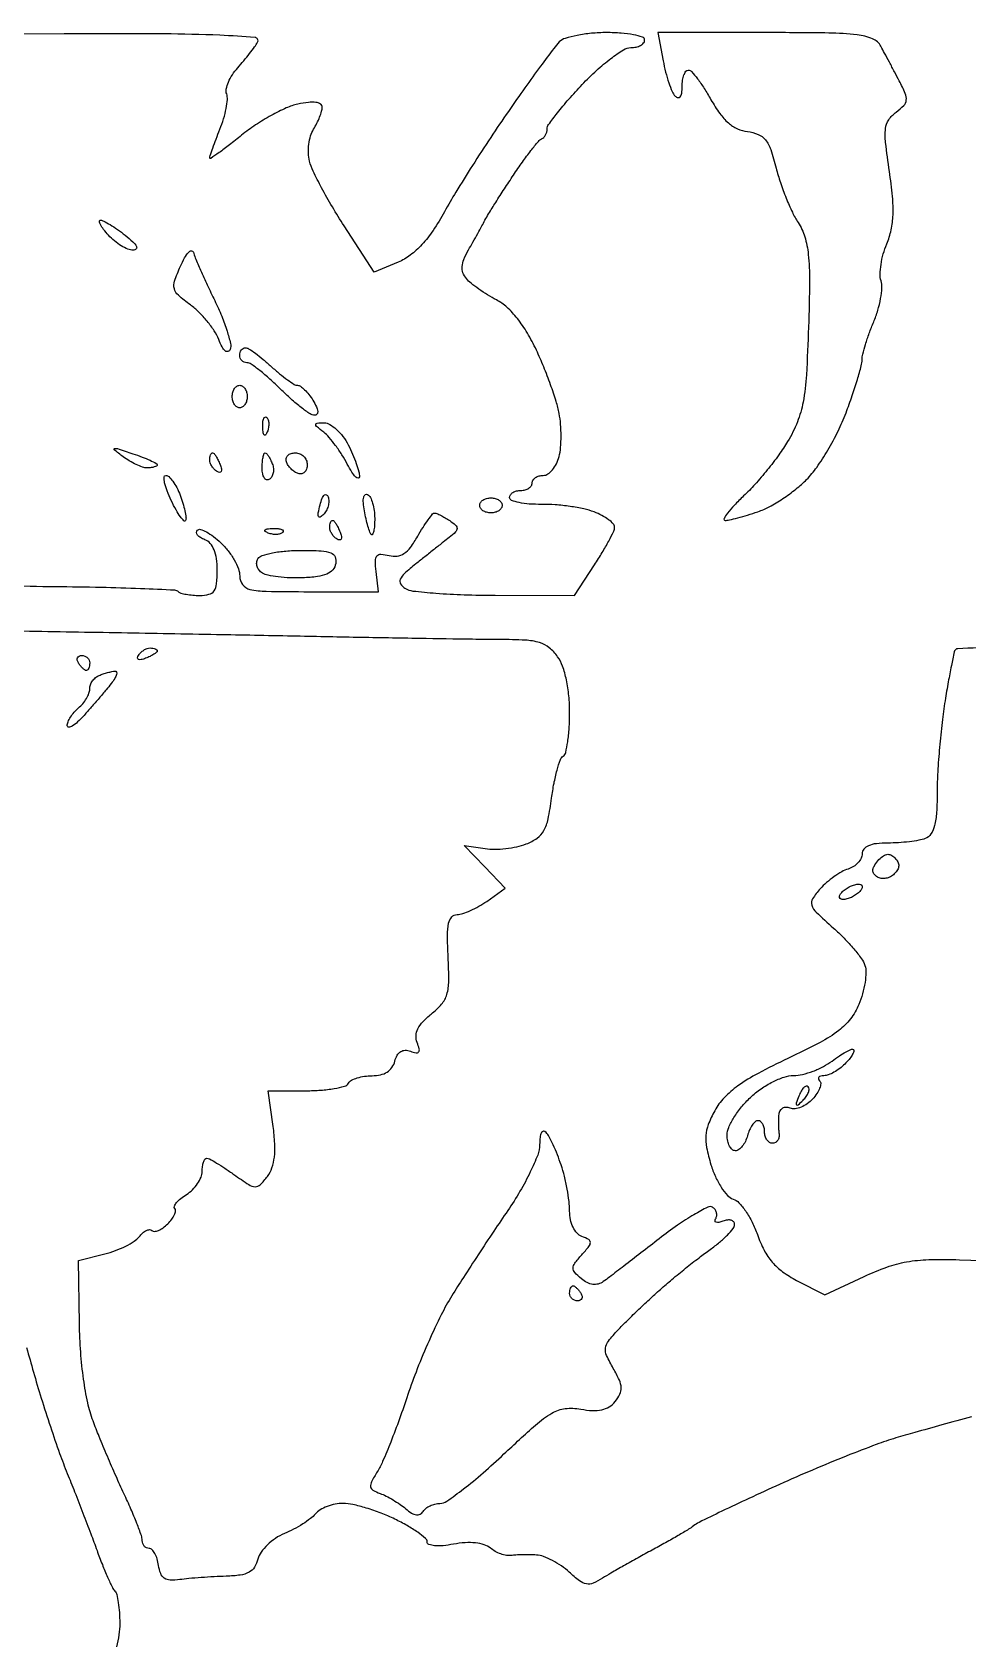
# Model space of a CAD drawing. Extents: x 0 to 102, y 0 to 135.
# Drawn here: x 51.55 to 62.1, y 117.17 to 135.36 of the extents above; entities that cross this region are included whole.
import ezdxf

# ---------------------------------------------------------------- set-up
doc = ezdxf.new("R2010")
doc.units = 0
doc.header["$MEASUREMENT"] = 0

msp = doc.modelspace()

# ---------------------------------------------------------------- linework, layer by layer
for points in [[(51.244268, 129.128763, 0.007168), (51.808569, 129.115555, -0.003045), (52.32721, 129.107693, -0.00483), (52.771219, 129.093966, -0.001328), (53.156347, 129.077309, -0.187015), (53.197419, 129.059181, 0.127296), (53.22653, 129.04204, 0.024518), (53.286608, 129.027978, 0.024669), (53.360186, 129.018242, 0.02056), (53.439, 129.015, 0.059385), (53.543366, 129.027439, 0.184843), (53.600705, 129.066905, 0.128181), (53.629155, 129.145467, 0.023122), (53.6364, 129.302049, 0.03371), (53.627773, 129.429864, 0.063314), (53.601077, 129.529712, 0.082979), (53.557243, 129.600683, 0.12198), (53.497391, 129.64244, -0.046522), (53.448065, 129.666841, -0.089296), (53.415297, 129.696194, -0.145859), (53.403901, 129.725356, -0.220535), (53.413125, 129.750525, -0.280526), (53.447833, 129.75896, -0.046705), (53.513817, 129.730912, -0.039539), (53.594148, 129.678933, -0.025217), (53.679034, 129.606887, -0.039345), (53.759852, 129.518012, -0.036246), (53.828224, 129.415197, -0.038258), (53.87547, 129.314294, -0.090339), (53.890385, 129.232903, 0.16353), (53.922869, 129.136575, 0.176969), (54.005944, 129.083202, 0.05106), (54.189293, 129.061334, 0.00417), (54.672935, 129.0573), (55.4553, 129.0573), (55.428955, 129.283388, -0.023604), (55.420518, 129.405835, -0.177462), (55.439017, 129.459902, -0.245218), (55.484004, 129.479397, -0.045969), (55.575503, 129.464264, 0.092628), (55.665789, 129.457838, 0.120531), (55.743287, 129.486443, 0.085841), (55.816972, 129.557145, 0.029337), (55.897947, 129.681791, -0.011476), (55.958321, 129.782414, -0.017182), (56.015995, 129.867127, -0.01223), (56.066799, 129.933056, -0.23092), (56.0898, 129.94377, -0.097691), (56.11348, 129.938654, -0.015301), (56.156951, 129.91829, -0.016516), (56.207313, 129.890663, -0.013735), (56.259, 129.858097, -0.031683), (56.326267, 129.806636, -0.223959), (56.342375, 129.769952, -0.197195), (56.325221, 129.731151, -0.024278), (56.253915, 129.669042, 0.000541), (56.186677, 129.615871, 0.000181), (56.088597, 129.538079, 0.00018), (55.980126, 129.451916, 0.000206), (55.876473, 129.369451, 0.0152), (55.7498, 129.262135, 0.105068), (55.702213, 129.196617, 0.24855), (55.705742, 129.145122, 0.113272), (55.754658, 129.095796, 0.113955), (55.842901, 129.064874, 0.008048), (56.104717, 129.040183, 0.011036), (56.421112, 129.022491, 0.008085), (56.772722, 129.016295), (57.667145, 129.015), (57.893672, 129.360992, 0.009688), (57.980431, 129.499278, 0.012832), (58.053657, 129.628585, 0.010207), (58.109306, 129.738356, 0.112669), (58.1202, 129.786086, 0.196771), (58.1053, 129.822482, 0.040757), (58.051859, 129.868618, 0.037115), (57.976633, 129.915416, 0.027579), (57.88755, 129.955966, 0.039596), (57.773059, 129.990491, 0.017548), (57.617623, 130.018556, 0.01724), (57.450051, 130.036905, 0.022255), (57.29535, 130.04156, -0.021373), (57.157541, 130.045464, -0.034544), (57.041418, 130.061843, -0.03849), (56.957413, 130.086556, -0.311456), (56.9358, 130.117888, -0.153433), (56.94557, 130.148975, -0.098024), (56.973077, 130.175456, -0.080621), (57.014178, 130.193323, -0.062375), (57.0627, 130.1994, 0.064853), (57.111214, 130.205719, 0.082425), (57.152323, 130.224251, 0.098894), (57.179823, 130.251737, 0.148195), (57.1896, 130.284, -0.14642), (57.199255, 130.316262, -0.099156), (57.226403, 130.343749, -0.083036), (57.266993, 130.362277, -0.065727), (57.314888, 130.3686, 0.147635), (57.36676, 130.384257, 0.071313), (57.419007, 130.430891, 0.061201), (57.46374, 130.499547, 0.052376), (57.493399, 130.580656, 0.040797), (57.510122, 130.681486, 0.020272), (57.515601, 130.811024, 0.019975), (57.51042, 130.94654, 0.027624), (57.494241, 131.067106, 0.028734), (57.460241, 131.202474, 0.010499), (57.397238, 131.389749, 0.010369), (57.319627, 131.592088, 0.012215), (57.237572, 131.780146, 0.025301), (57.13538, 131.973388, 0.033672), (57.022516, 132.136829, 0.038195), (56.904805, 132.263683, 0.067393), (56.78803, 132.345618, -0.018433), (56.687158, 132.402588, -0.016503), (56.586874, 132.468862, -0.016793), (56.500794, 132.534376, -0.04852), (56.44764, 132.587076, -0.083803), (56.409352, 132.653101, -0.108505), (56.399462, 132.722219, -0.081368), (56.419109, 132.803769, -0.030199), (56.471585, 132.909904, 0.00179), (56.522073, 132.998914, 0.001475), (56.575313, 133.094219, 0.001489), (56.623674, 133.182008, 0.003972), (56.657483, 133.245, -0.016674), (56.698224, 133.316488, -0.003004), (56.779226, 133.446454, -0.003238), (56.876033, 133.597542, -0.002924), (56.9781, 133.7526, -0.007533), (57.079942, 133.900486, -0.010429), (57.175985, 134.029753, -0.007274), (57.259547, 134.13428, -0.116429), (57.29535, 134.1615, 0.096623), (57.31962, 134.178494, 0.062904), (57.340162, 134.20599, 0.060125), (57.354069, 134.239266, 0.069054), (57.3588, 134.273356, -0.159023), (57.375278, 134.323856, -0.00923), (57.474748, 134.4549, -0.013269), (57.602299, 134.608108, -0.00932), (57.753516, 134.773906, -0.018119), (57.916015, 134.933533, -0.022896), (58.077869, 135.068337, -0.021845), (58.220329, 135.166849, -0.141258), (58.303416, 135.1908, 0.05255), (58.362789, 135.197057, 0.072404), (58.413015, 135.215651, 0.092318), (58.446751, 135.243114, 0.177698), (58.4586, 135.2754, 0.323954), (58.434717, 135.308394, 0.030752), (58.332569, 135.335149, 0.03012), (58.194016, 135.353892, 0.018563), (58.029557, 135.36, 0.022582), (57.857618, 135.352231, 0.026316), (57.695754, 135.328936, 0.026717), (57.563075, 135.295202, 0.122457), (57.495691, 135.25425, 0.034085), (57.432857, 135.181569, 0.002816), (57.283628, 134.980754, 0.003756), (57.10859, 134.738624, 0.002887), (56.920976, 134.4717, 0.005517), (56.722731, 134.179326, 0.004422), (56.515585, 133.860355, 0.004471), (56.329245, 133.561933, 0.011333), (56.200767, 133.340924, -0.022183), (56.072527, 133.130944, -0.037704), (55.945119, 132.969464, -0.045119), (55.814875, 132.851195, -0.062342), (55.678199, 132.772476), (55.405947, 132.658003), (55.068327, 133.180367, -0.009971), (54.935267, 133.395529, -0.010827), (54.814628, 133.610065, -0.01037), (54.719257, 133.797879, -0.050849), (54.678777, 133.909635, -0.05312), (54.666029, 134.000249, -0.039361), (54.670589, 134.101374, -0.040154), (54.690435, 134.197306, -0.068602), (54.723824, 134.271821, 0.023746), (54.760942, 134.33806, 0.022552), (54.792313, 134.408653, 0.023166), (54.814301, 134.473529, 0.070226), (54.8208, 134.519574, 0.255533), (54.801605, 134.55468, 0.112492), (54.750202, 134.573213, 0.060926), (54.664968, 134.573238, 0.022288), (54.54585, 134.553284, 0.052846), (54.415351, 134.510597, 0.020829), (54.246049, 134.426002, 0.020339), (54.069179, 134.318606, 0.023945), (53.91135, 134.202498, -0.005923), (53.77341, 134.09315, -0.01067), (53.657418, 134.007309, -0.005853), (53.562993, 133.942145, -0.6005), (53.5518, 133.948104, -0.082731), (53.556027, 133.973477, -0.003614), (53.585849, 134.058484, -0.006052), (53.623304, 134.158989, -0.004273), (53.66771, 134.271018, 0.023493), (53.709107, 134.388437, 0.026004), (53.737711, 134.505339, 0.02663), (53.751441, 134.606623, 0.107426), (53.743245, 134.668097, -0.138699), (53.739279, 134.723912, -0.048946), (53.763397, 134.801193, -0.043995), (53.808134, 134.885418, -0.03903), (53.868549, 134.964197, 0.009045), (53.936214, 135.042264, 0.008476), (54.002524, 135.124413, 0.008477), (54.058878, 135.199285, 0.028597), (54.091977, 135.250804, 0.547251), (54.063202, 135.30507, 0.009607), (53.665848, 135.329959, 0.009757), (53.036626, 135.344957, 0.001932), (51.909295, 135.345468), (49.668864, 135.337829)], [(62.146748, 119.755967, 0.000701), (61.811376, 119.662935, 0.000707), (61.506054, 119.577313, 0.001986), (61.2927, 119.51624, 0.018941), (61.072011, 119.442947, 0.005307), (60.733018, 119.311799, 0.005345), (60.352516, 119.155194, 0.005602), (59.9814, 118.992862, 0.002601), (59.634924, 118.834487, 0.003713), (59.329187, 118.690039, 0.002065), (59.072533, 118.565133, 0.055144), (59.0085, 118.524339, -0.032835), (58.955034, 118.48683, -0.004409), (58.836921, 118.416462, -0.005077), (58.695162, 118.335611, -0.004253), (58.5432, 118.25266, 0.003251), (58.38429, 118.166329, 0.00297), (58.221635, 118.075324, 0.002969), (58.077309, 117.992309, 0.009667), (57.98311, 117.93491, -0.04255), (57.877293, 117.879614, -0.145296), (57.800872, 117.871334, -0.118761), (57.723292, 117.905707, -0.02414), (57.607607, 118.003494, 0.036456), (57.519708, 118.07416, 0.031162), (57.417874, 118.135475, 0.032369), (57.317867, 118.179529, 0.073335), (57.237098, 118.196224, 0.010517), (57.162122, 118.198952, 0.008331), (57.081022, 118.198846, 0.008437), (57.005763, 118.196222, 0.020728), (56.950674, 118.191074, -0.080196), (56.899122, 118.192385, -0.040755), (56.836394, 118.209538, -0.039133), (56.773021, 118.238344, -0.047003), (56.718951, 118.275239, 0.098528), (56.649718, 118.312729, 0.048937), (56.551529, 118.332846, 0.042019), (56.433148, 118.335249, 0.030448), (56.302227, 118.318856, -0.022964), (56.184418, 118.302311, -0.04456), (56.089446, 118.301879, -0.063597), (56.025281, 118.315659, -0.318188), (56.0052, 118.34402, 0.220937), (55.986222, 118.384873, 0.021634), (55.897949, 118.453065, 0.02416), (55.77996, 118.528059, 0.01676), (55.64009, 118.601653, 0.02045), (55.484401, 118.66931, 0.018537), (55.318566, 118.726481, 0.018918), (55.166327, 118.766504, 0.054868), (55.058249, 118.7784, 0.048165), (54.968097, 118.769695, 0.041492), (54.876464, 118.743797, 0.043536), (54.796814, 118.705772, 0.086629), (54.743754, 118.660602, -0.057238), (54.688976, 118.608149, -0.020873), (54.600662, 118.546736, -0.020375), (54.497594, 118.487017, -0.022929), (54.393919, 118.438392, 0.049759), (54.29407, 118.38486, 0.044158), (54.202358, 118.310722, 0.04668), (54.131594, 118.228295, 0.09282), (54.095769, 118.150388, -0.080521), (54.056707, 118.059672, -0.128255), (53.995159, 118.00252, -0.090197), (53.896911, 117.970684, -0.026073), (53.737295, 117.957676, 0.006222), (53.602211, 117.952049, 0.004749), (53.454538, 117.942649, 0.004803), (53.316342, 117.931198, 0.011262), (53.2134, 117.919328, -0.042665), (53.106362, 117.913752, -0.141135), (53.039885, 117.935315, -0.155167), (52.998731, 117.987383, -0.055028), (52.974866, 118.08045, 0.038382), (52.958738, 118.153321, 0.053191), (52.93265, 118.214885, 0.065793), (52.901244, 118.257199, 0.202946), (52.869116, 118.2708, -0.113373), (52.839089, 118.277697, -0.100266), (52.813523, 118.29719, -0.094024), (52.796368, 118.326334, -0.086341), (52.7904, 118.360639, 0.085737), (52.780737, 118.416576, 0.007376), (52.729868, 118.553018, 0.009561), (52.663255, 118.714733, 0.007272), (52.584334, 118.889389, -0.005517), (52.49504, 119.085167, -0.003683), (52.39693, 119.3112, -0.003708), (52.30503, 119.531798, -0.007267), (52.235733, 119.709, -0.036776), (52.176065, 119.912867, -0.017965), (52.1288, 120.179758, -0.016562), (52.096393, 120.483659, -0.014443), (52.082249, 120.803261), (52.0713, 121.516822), (52.3674, 121.591149, 0.02753), (52.487572, 121.628452, 0.026932), (52.603829, 121.678965, 0.027967), (52.700708, 121.734389, 0.084474), (52.756465, 121.785723, -0.045502), (52.7958, 121.828025, -0.070848), (52.837119, 121.85565, -0.098386), (52.87384, 121.865093, -0.213398), (52.900486, 121.854914, 0.225553), (52.929328, 121.844656, 0.075371), (52.973822, 121.856132, 0.057351), (53.026114, 121.885896, 0.03836), (53.078443, 121.930757, 0.034854), (53.123655, 121.982754, 0.053036), (53.154404, 122.034042, 0.069173), (53.167573, 122.077232, 0.240281), (53.158833, 122.104167, -0.306914), (53.153866, 122.130018, -0.072209), (53.178108, 122.169565, -0.0505), (53.225092, 122.215655, -0.029166), (53.289762, 122.261489, 0.054357), (53.357635, 122.314915, 0.049008), (53.415078, 122.383474, 0.052087), (53.454302, 122.456069, 0.098138), (53.4672, 122.52115, -0.032131), (53.470868, 122.578171, -0.049526), (53.482002, 122.626275, -0.063767), (53.498234, 122.659555, -0.252588), (53.51759, 122.67, -0.126405), (53.54872, 122.662002, -0.00855), (53.628847, 122.616119, -0.011832), (53.723232, 122.556838, -0.008575), (53.825575, 122.486577, 0.010302), (53.993163, 122.372373, 0.131129), (54.064914, 122.34885, 0.216429), (54.122606, 122.371243, 0.034901), (54.202661, 122.465427, 0.075683), (54.254063, 122.563291, 0.054612), (54.281426, 122.683708, 0.042275), (54.285948, 122.835279, 0.020166), (54.267437, 123.02955), (54.212723, 123.4314), (54.638668, 123.4314, 0.018484), (54.805621, 123.437574, 0.025296), (54.954852, 123.456251, 0.023835), (55.072923, 123.482996, 0.188902), (55.1169, 123.516, -0.133858), (55.151759, 123.548546, -0.044479), (55.216815, 123.575749, -0.04054), (55.2977, 123.594357, -0.036287), (55.383613, 123.6006, 0.054217), (55.479076, 123.610982, 0.08754), (55.554442, 123.642075, 0.099177), (55.60828, 123.693619, 0.088651), (55.640756, 123.763946, -0.062165), (55.667655, 123.831301, -0.125402), (55.706512, 123.87271, -0.143108), (55.756662, 123.887315, -0.091633), (55.816723, 123.876159, 0.041519), (55.879811, 123.857784, 0.287134), (55.908648, 123.868598, 0.229573), (55.91554, 123.902348, 0.029142), (55.892382, 123.975111, -0.105504), (55.880138, 124.052868, -0.101769), (55.900388, 124.129955, -0.076553), (55.956283, 124.209498, -0.034748), (56.050829, 124.295133, 0.048483), (56.167896, 124.407161, 0.106102), (56.227, 124.515585, 0.07158), (56.248792, 124.665074, 0.013639), (56.241785, 124.94051, -0.010597), (56.234059, 125.185556, -0.055187), (56.247527, 125.319875, -0.130696), (56.283289, 125.390256, -0.209686), (56.3436, 125.417725, 0.076196), (56.406415, 125.428254, 0.025015), (56.494141, 125.462099, 0.024259), (56.589166, 125.509979, 0.025188), (56.677881, 125.566294), (56.885262, 125.713088), (56.654648, 125.953798), (56.424034, 126.194507), (56.658767, 126.160315, 0.040495), (56.765293, 126.153521, 0.024271), (56.891901, 126.161861, 0.024208), (57.017917, 126.182549, 0.038345), (57.122789, 126.21359, 0.062725), (57.245137, 126.278804, 0.112804), (57.320703, 126.363051, 0.076319), (57.369379, 126.494706, 0.017479), (57.40889, 126.729327, -0.014376), (57.436005, 126.896675, -0.01975), (57.470589, 127.045128, -0.016827), (57.507482, 127.163544, -0.172055), (57.539151, 127.202992, 0.200519), (57.567941, 127.243197, 0.018981), (57.591024, 127.364737, 0.021933), (57.607252, 127.517446, 0.015504), (57.6126, 127.689869, 0.023768), (57.603382, 127.883684, 0.028749), (57.575717, 128.063639, 0.031812), (57.532909, 128.216166, 0.068555), (57.477324, 128.324485, 0.0704), (57.382695, 128.425742, 0.098178), (57.273172, 128.483168, 0.059347), (57.111228, 128.510739, 0.012272), (56.821674, 128.518134, -0.003256), (56.516573, 128.520424, -0.00052), (55.919858, 128.529409, -0.000576), (55.216936, 128.541535, -0.000504), (54.4824, 128.555792, 0.000487), (53.629734, 128.572372, 0.000247), (52.556386, 128.591667, 0.000245), (51.448507, 128.61049, 0.000366), (50.479956, 128.625761, -0.002165)], [(62.452107, 128.431383, 0.00037), (61.989993, 128.414549, 0.189275), (61.964023, 128.403223, 0.145394), (61.951015, 128.379221, 0.002232), (61.918845, 128.223246, 0.005766), (61.884161, 128.040345, 0.003758), (61.848148, 127.828459, 0.011121), (61.814044, 127.583976, 0.007317), (61.785196, 127.301368, 0.007363), (61.765191, 127.025403, 0.014076), (61.758639, 126.803301, -0.01389), (61.751821, 126.569191, -0.048067), (61.728743, 126.419495, -0.082611), (61.687554, 126.32572, -0.157707), (61.624181, 126.274551, -0.046719), (61.553439, 126.254741, -0.014716), (61.444724, 126.238284, -0.014556), (61.321711, 126.226973, -0.015647), (61.201181, 126.2232, 0.027255), (61.0726, 126.216186, 0.072095), (60.983614, 126.193186, 0.118764), (60.931297, 126.154776, 0.177088), (60.912, 126.102001, -0.116054), (60.900217, 126.05192, -0.070829), (60.865575, 126.001669, -0.064842), (60.814378, 125.95887, -0.064958), (60.753957, 125.930641, 0.05291), (60.682256, 125.899217, 0.024516), (60.5964, 125.844452, 0.023959), (60.510984, 125.777511, 0.030658), (60.439524, 125.707671, 0.040326), (60.353083, 125.595125, 0.228416), (60.343899, 125.522163, 0.122549), (60.394637, 125.442618, 0.008918), (60.587915, 125.265681, -0.01787), (60.708336, 125.151412, -0.018803), (60.81818, 125.030693, -0.018811), (60.904722, 124.919885, -0.075791), (60.943807, 124.843721, -0.088804), (60.955309, 124.765339, -0.031002), (60.944633, 124.651403, -0.029636), (60.91703, 124.524803, -0.030473), (60.874843, 124.403561, -0.06512), (60.780637, 124.24123, -0.066395), (60.648384, 124.109791, -0.04185), (60.438432, 123.976382, -0.010434), (60.07402, 123.795132, 0.012272), (59.738754, 123.62684, 0.032595), (59.511077, 123.485701, 0.045722), (59.354885, 123.351048, 0.068592), (59.248855, 123.205919, 0.031055), (59.176537, 123.049025, 0.075173), (59.148784, 122.924774, 0.068178), (59.157711, 122.790643, 0.022128), (59.206384, 122.597485, 0.03333), (59.256363, 122.463786, 0.037481), (59.322071, 122.343306, 0.040644), (59.392875, 122.251216, 0.132457), (59.457053, 122.210015, -0.129863), (59.522674, 122.168359, -0.036925), (59.598619, 122.073105, -0.034519), (59.671586, 121.948644, -0.030549), (59.730137, 121.810223, 0.034921), (59.806605, 121.633756, 0.05758), (59.897439, 121.499187, 0.058699), (60.015216, 121.390616, 0.037914), (60.17337, 121.293281), (60.492241, 121.12893), (60.93477, 121.337068, -0.024114), (61.191733, 121.44312, -0.0423), (61.413939, 121.50191, -0.036871), (61.662857, 121.526984, -0.014042), (62.0118, 121.526496), (62.6463, 121.507787)], [(51.485871, 120.535074, 0.001598), (51.563539, 120.2589, 0.006464), (51.651107, 119.965743, 0.004803), (51.755092, 119.644228, 0.004855), (51.859076, 119.342731, 0.010938), (51.945073, 119.1168, -0.002579), (52.028063, 118.909273, -0.001697), (52.121519, 118.66965, -0.001707), (52.210877, 118.435848, -0.003294), (52.28053, 118.247987, 0.00705), (52.340671, 118.089448, 0.009323), (52.400142, 117.946927, 0.00709), (52.453531, 117.829942, 0.08598), (52.481863, 117.789737, -0.140386), (52.503211, 117.751251, -0.019448), (52.520521, 117.660566, -0.021024), (52.532595, 117.548864, -0.01641), (52.5366, 117.42687, -0.035082), (52.527466, 117.29685, -0.029225), (52.500113, 117.161013, -0.030212)]]:
    msp.add_lwpolyline(points, format="xyb")
for points in [[(59.825024, 135.36), (58.60897, 135.36), (58.667268, 135.04275, 0.017527), (58.695316, 134.915402, 0.019611), (58.731359, 134.795084, 0.019315), (58.76976, 134.695752, 0.091005), (58.803583, 134.64513, 0.140772), (58.835357, 134.626915, 0.302782), (58.860717, 134.636091, 0.128842), (58.877052, 134.677066, 0.030776), (58.8816, 134.75088, -0.035277), (58.886636, 134.822165, -0.053569), (58.901875, 134.882327, -0.069967), (58.924156, 134.923619, -0.238435), (58.950622, 134.937, -0.214207), (58.986879, 134.92072, -0.017749), (59.054347, 134.839178, -0.021233), (59.130084, 134.731568, -0.014697), (59.206806, 134.603989, 0.028064), (59.305798, 134.448917, 0.057433), (59.402842, 134.342422, 0.07209), (59.505132, 134.276406, 0.078133), (59.619195, 134.244439, -0.069175), (59.74046, 134.212774, -0.128636), (59.820864, 134.151725, -0.085339), (59.880918, 134.040544, -0.019103), (59.942101, 133.833083, 0.018948), (59.990414, 133.669073, 0.014689), (60.054904, 133.49443, 0.014927), (60.124817, 133.334872, 0.034319), (60.188948, 133.220605, -0.070988), (60.264998, 133.058349, -0.049184), (60.30497, 132.859397, -0.027435), (60.31834, 132.563325, -0.005638), (60.307353, 132.040322, -0.00649), (60.282979, 131.502193, -0.030546), (60.246168, 131.195138, -0.049381), (60.181878, 130.970776, -0.041579), (60.07191, 130.7493, -0.021512), (59.972453, 130.599787, -0.012655), (59.841595, 130.429538, -0.012647), (59.701946, 130.265719, -0.021044), (59.575282, 130.13595, 0.013287), (59.468957, 130.030347, 0.02788), (59.393359, 129.941767, 0.043755), (59.354355, 129.880006, 0.561536), (59.365942, 129.861, 0.056205), (59.414139, 129.866435, 0.008449), (59.50876, 129.889739, 0.009396), (59.619967, 129.921377, 0.00799), (59.736126, 129.958835, 0.042279), (59.865152, 130.015287, 0.021815), (60.016337, 130.106028, 0.021521), (60.164695, 130.213567, 0.030381), (60.28621, 130.322533, 0.041977), (60.399794, 130.45872, 0.019342), (60.524965, 130.652907, 0.019), (60.641608, 130.868523, 0.024972), (60.73036, 131.073872, 0.007045), (60.799916, 131.26807, 0.00884), (60.858643, 131.450048, 0.007332), (60.902789, 131.603672, 0.066387), (60.912, 131.672742, -0.062119), (60.919828, 131.735505, -0.01234), (60.950373, 131.844665, -0.012888), (60.992622, 131.970768, -0.011679), (61.04263, 132.098778, 0.026987), (61.089125, 132.229462, 0.02751), (61.120928, 132.363564, 0.028592), (61.135362, 132.482596, 0.092976), (61.125738, 132.561149, -0.084479), (61.115138, 132.637039, -0.031023), (61.125095, 132.745188, -0.029687), (61.150896, 132.86437, -0.031379), (61.190284, 132.977408, 0.047238), (61.239842, 133.135587, 0.043295), (61.260729, 133.304986, 0.032945), (61.254545, 133.512969, 0.013191), (61.219876, 133.795809, -0.007959), (61.176676, 134.120103, -0.057668), (61.176471, 134.277158, -0.119943), (61.213454, 134.377645, -0.087227), (61.296302, 134.463872, 0.040886), (61.382019, 134.538011, 0.170565), (61.410546, 134.598907, 0.127583), (61.398803, 134.674765, 0.019008), (61.331652, 134.815432, 0.000665), (61.278235, 134.916863, 0.000516), (61.219862, 135.027073, 0.000522), (61.165219, 135.129725, 0.001265), (61.124589, 135.205399, 0.174698), (61.029925, 135.290051, 0.066425), (60.855804, 135.334709, 0.026502), (60.537267, 135.355576, 0.003106)], [(52.319794, 133.245, -0.12233), (52.355925, 133.236026, -0.014833), (52.427628, 133.195297, -0.016897), (52.511121, 133.140593, -0.013177), (52.598115, 133.0758, -0.018347), (52.685098, 133.002057, -0.08583), (52.725183, 132.950372, -0.322188), (52.721176, 132.920862, -0.205957), (52.688021, 132.9066, -0.09898), (52.62926, 132.918348, -0.037917), (52.55462, 132.956302, -0.035697), (52.477536, 133.011054, -0.036585), (52.4097, 133.0758, -0.019386), (52.355305, 133.140801, -0.042428), (52.320127, 133.195297, -0.083684), (52.308117, 133.231364, -0.460213)], [(53.367247, 132.886092, 0.036676), (53.38888, 132.821924, 0.004188), (53.449368, 132.681546, 0.005041), (53.524517, 132.515641, 0.004085), (53.608367, 132.339168, -0.015901), (53.687261, 132.162473, -0.020725), (53.747436, 131.995915, -0.018846), (53.785799, 131.855972, -0.147124), (53.78164, 131.789268, -0.213034), (53.757969, 131.765062, -0.279692), (53.728156, 131.770139, -0.094289), (53.691963, 131.815948, -0.025269), (53.65309, 131.900681, 0.050041), (53.602788, 131.997401, 0.026819), (53.52306, 132.106016, 0.026426), (53.428977, 132.209121, 0.037196), (53.334117, 132.289658, -0.022683), (53.197912, 132.398663, -0.150515), (53.152817, 132.471931, -0.147108), (53.156219, 132.558721, -0.021358), (53.221547, 132.725169, -0.021811), (53.268958, 132.820782, -0.058025), (53.313155, 132.882708, -0.1716), (53.345688, 132.900274, -0.38619)], [(53.954514, 131.8068, -0.142833), (53.991292, 131.796075, -0.014677), (54.066939, 131.744672, -0.017351), (54.15487, 131.676302, -0.01302), (54.246922, 131.5953, 0.013742), (54.339238, 131.514302, 0.01809), (54.427971, 131.445928, 0.015696), (54.504485, 131.394812, 0.140304), (54.542957, 131.3838, -0.159214), (54.575968, 131.373015, -0.03526), (54.621981, 131.334097, -0.033268), (54.671127, 131.279374, -0.026753), (54.716567, 131.2146, -0.027601), (54.755998, 131.142942, -0.086372), (54.770909, 131.090209, -0.195571), (54.761772, 131.058794, -0.22927), (54.734097, 131.0454, -0.14943), (54.684368, 131.060601, -0.015811), (54.584871, 131.132379, -0.01842), (54.469697, 131.228097, -0.013791), (54.34986, 131.3415, 0.01281), (54.230485, 131.454911, 0.01738), (54.116716, 131.550621, 0.014381), (54.018721, 131.622959, 0.152959), (53.97198, 131.6376, -0.102557), (53.940774, 131.644069, -0.098706), (53.914223, 131.662451, -0.097078), (53.896433, 131.689909, -0.095628), (53.8902, 131.7222, -0.074424), (53.895038, 131.754525, -0.088445), (53.909092, 131.781949, -0.100651), (53.929988, 131.800282, -0.130619)], [(53.8902, 131.3838, -0.148195), (53.922463, 131.374023, -0.098894), (53.949949, 131.346523, -0.082425), (53.968481, 131.305414, -0.064853), (53.9748, 131.2569, -0.064853), (53.968481, 131.208386, -0.082425), (53.949949, 131.167277, -0.098894), (53.922463, 131.139777, -0.148195), (53.8902, 131.13, -0.148195), (53.857937, 131.139777, -0.098894), (53.830451, 131.167277, -0.082425), (53.811919, 131.208386, -0.064853), (53.8056, 131.2569, -0.064853), (53.811919, 131.305414, -0.082425), (53.830451, 131.346523, -0.098894), (53.857937, 131.374023, -0.148195)], [(54.195113, 131.022487, -0.126455), (54.211461, 130.994829, -0.060344), (54.218158, 130.953772, -0.05415), (54.214992, 130.906603, -0.051402), (54.201791, 130.860337, -0.054073), (54.183048, 130.825087, -0.470617), (54.16763, 130.823628, -0.168741), (54.155674, 130.848311, -0.018894), (54.150679, 130.91145, -0.028489), (54.151609, 130.970347, -0.077125), (54.160976, 131.010954, -0.208169), (54.176597, 131.026397, -0.296942)], [(54.844758, 130.9608, -0.136391), (54.907953, 130.943235, -0.051042), (54.982181, 130.88748, -0.045765), (55.054927, 130.806702, -0.041123), (55.114727, 130.711201, -0.017154), (55.163885, 130.607576, -0.01809), (55.20489, 130.502624, -0.018035), (55.233579, 130.409951, -0.073872), (55.240413, 130.351651, -0.405854), (55.225437, 130.337161, -0.205675), (55.199075, 130.348552, -0.051651), (55.155773, 130.405039, -0.017359), (55.104445, 130.4955, 0.021152), (55.043854, 130.600424, 0.018004), (54.971447, 130.70581, 0.018383), (54.898504, 130.796986, 0.04783), (54.837863, 130.85505, -0.00815), (54.757841, 130.920345, -0.238157), (54.747816, 130.943891, -0.37846), (54.762413, 130.958391, -0.014622)], [(52.68465, 130.612962, -0.010425), (52.790033, 130.57535, -0.016316), (52.878833, 130.538194, -0.010531), (52.949188, 130.504211, -0.282083), (52.9596, 130.487224, -0.267161), (52.952063, 130.474125, -0.05717), (52.927073, 130.463195, -0.045464), (52.891294, 130.455672, -0.029104), (52.84887, 130.4532, -0.079116), (52.795052, 130.461769, -0.028285), (52.722427, 130.490135, -0.027226), (52.644926, 130.530814, -0.028923), (52.57392, 130.578938, -0.006651), (52.475827, 130.656135, -0.600594), (52.478614, 130.670553, -0.153873), (52.509954, 130.670326, -0.002342)], [(53.585049, 130.6224, -0.2252), (53.600877, 130.61489, -0.029412), (53.62333, 130.583832, -0.029555), (53.646959, 130.541399, -0.020646), (53.66868, 130.491106, -0.036408), (53.68351, 130.442057, -0.155351), (53.680873, 130.411955, -0.32948), (53.663974, 130.401857, -0.1144), (53.635431, 130.411499, -0.061454), (53.603441, 130.437174, -0.051183), (53.576367, 130.471387, -0.053277), (53.557934, 130.508524, -0.088797), (53.5518, 130.542793, -0.039867), (53.554234, 130.573275, -0.059132), (53.561567, 130.599015, -0.077771), (53.572325, 130.616528, -0.219607)], [(54.177249, 130.6224, -0.220306), (54.19297, 130.61512, -0.031518), (54.21473, 130.585919, -0.030936), (54.237476, 130.545778, -0.021825), (54.258154, 130.498209, -0.066719), (54.270316, 130.446996, -0.072258), (54.268045, 130.395812, -0.081026), (54.252216, 130.352487, -0.126981), (54.224905, 130.324016, -0.214542), (54.194325, 130.319991, -0.177225), (54.167766, 130.339872, -0.099152), (54.149775, 130.384948, -0.045552), (54.144, 130.448207, -0.017964), (54.1464, 130.514979, -0.029198), (54.153767, 130.571231, -0.029196), (54.164268, 130.612881, -0.327354)], [(54.51765, 130.6224, -0.099038), (54.56877, 130.612174, -0.097945), (54.612252, 130.583052, -0.097945), (54.641374, 130.53957, -0.099038), (54.6516, 130.48845, -0.077096), (54.644051, 130.439781, -0.119977), (54.622089, 130.403685, -0.144529), (54.589357, 130.385874, -0.134046), (54.551137, 130.387987, -0.068635), (54.510221, 130.408199, -0.04742), (54.470349, 130.441149, -0.04742), (54.437399, 130.481021, -0.068635), (54.417188, 130.521937, -0.134046), (54.415074, 130.560157, -0.144529), (54.432885, 130.592889, -0.119977), (54.468981, 130.614851, -0.077096)], [(53.056993, 130.3686, -0.198292), (53.09184, 130.354215, -0.041131), (53.135717, 130.302707, -0.037357), (53.180053, 130.230177, -0.027676), (53.218272, 130.144285, -0.016851), (53.249174, 130.053957, -0.020961), (53.271475, 129.968055, -0.019771), (53.284074, 129.89577, -0.127934), (53.279628, 129.85935, -0.535201), (53.261087, 129.855358, -0.044191), (53.222382, 129.900236, -0.029298), (53.172779, 129.978521, -0.014255), (53.118349, 130.083665, -0.020482), (53.071063, 130.192994, -0.038811), (53.043669, 130.2849, -0.055803), (53.037196, 130.349017, -0.411029)], [(54.887445, 130.126366, -0.085105), (54.89496, 130.077286, -0.059552), (54.887313, 130.021736, -0.058506), (54.866482, 129.968449, -0.0741), (54.835051, 129.926011, -0.069225), (54.797901, 129.897935, -0.470166), (54.779214, 129.905184, -0.131195), (54.776775, 129.945212, -0.013933), (54.798061, 130.036981, -0.02593), (54.821173, 130.109726, -0.106885), (54.846051, 130.148333, -0.353106), (54.868527, 130.150736, -0.170804)], [(55.33369, 130.153831, -0.141801), (55.364242, 130.120066, -0.041947), (55.389703, 130.05441, -0.038401), (55.407156, 129.972248, -0.033151), (55.413, 129.884207, -0.015861), (55.410394, 129.802068, -0.034112), (55.402085, 129.739318, -0.061143), (55.390038, 129.703202, -0.5181), (55.375844, 129.700756, -0.112456), (55.35911, 129.727363, -0.012844), (55.33722, 129.795285, -0.014992), (55.315393, 129.878641, -0.011684), (55.296534, 129.970379, -0.025669), (55.285092, 130.05924, -0.069252), (55.288998, 130.122622, -0.174349), (55.306889, 130.152128, -0.318696)], [(56.7243, 130.1148, -0.064853), (56.772814, 130.108481, -0.082425), (56.813923, 130.089949, -0.098894), (56.841423, 130.062463, -0.148195), (56.8512, 130.0302, -0.148195), (56.841423, 129.997937, -0.098894), (56.813923, 129.970451, -0.082425), (56.772814, 129.951919, -0.064853), (56.7243, 129.9456, -0.064853), (56.675786, 129.951919, -0.082425), (56.634677, 129.970451, -0.098894), (56.607177, 129.997937, -0.148195), (56.5974, 130.0302, -0.148195), (56.607177, 130.062463, -0.098894), (56.634677, 130.089949, -0.082425), (56.675786, 130.108481, -0.064853)], [(54.26385, 129.769721, -0.028489), (54.322747, 129.768791, -0.077125), (54.363354, 129.759424, -0.208169), (54.378797, 129.743803, -0.296942), (54.374888, 129.725288, -0.126455), (54.347229, 129.708939, -0.060344), (54.306172, 129.702242, -0.05415), (54.259003, 129.705408, -0.051402), (54.212737, 129.718609, -0.054073), (54.177487, 129.737352, -0.470617), (54.176028, 129.75277, -0.168741), (54.200711, 129.764726, -0.018894)], [(54.938649, 129.861, -0.2252), (54.954477, 129.85349, -0.029412), (54.97693, 129.822432, -0.029555), (55.000559, 129.779999, -0.020646), (55.02228, 129.729706, -0.036408), (55.03711, 129.680657, -0.155351), (55.034473, 129.650555, -0.32948), (55.017574, 129.640457, -0.1144), (54.989031, 129.650099, -0.061454), (54.957041, 129.675774, -0.051183), (54.929967, 129.709987, -0.053277), (54.911534, 129.747124, -0.088797), (54.9054, 129.781393, -0.039867), (54.907834, 129.811875, -0.059132), (54.915167, 129.837615, -0.077771), (54.925925, 129.855128, -0.219607)], [(54.578196, 129.5226, -0.010766), (54.810766, 129.517592, -0.078898), (54.919508, 129.495489, -0.209985), (54.966583, 129.449663, -0.144737), (54.973922, 129.37455, -0.130469), (54.94024, 129.30474, -0.114106), (54.874812, 129.256579, -0.070275), (54.767073, 129.227108, -0.02214), (54.600251, 129.213329, -0.018696), (54.460131, 129.213224, -0.020445), (54.324541, 129.223756, -0.020386), (54.210046, 129.242136, -0.08864), (54.146393, 129.267321, -0.085246), (54.1093, 129.300095, -0.093593), (54.086721, 129.342384, -0.100389), (54.082027, 129.387504, -0.114784), (54.095854, 129.428541, -0.180994), (54.14309, 129.465134, -0.02711), (54.261521, 129.49497, -0.027544), (54.411495, 129.515725, -0.020613)], [(52.879993, 128.4228, -0.039867), (52.910475, 128.420366, -0.059132), (52.936215, 128.413033, -0.077771), (52.953728, 128.402275, -0.219607), (52.9596, 128.389551, -0.2252), (52.95209, 128.373723, -0.029412), (52.921032, 128.35127, -0.029555), (52.878599, 128.327641, -0.020646), (52.828306, 128.30592, -0.036408), (52.779257, 128.29109, -0.155351), (52.749155, 128.293727, -0.32948), (52.739057, 128.310626, -0.1144), (52.748699, 128.339169, -0.061454), (52.774374, 128.371159, -0.051183), (52.808587, 128.398233, -0.053277), (52.845724, 128.416666, -0.088797)], [(52.108607, 128.3382, -0.093332), (52.142807, 128.33176, -0.09642), (52.171882, 128.313349, -0.099167), (52.191342, 128.28588, -0.105053), (52.1982, 128.2536, -0.042167), (52.195464, 128.221211, -0.061769), (52.187241, 128.193851, -0.081139), (52.175159, 128.175299, -0.210953), (52.160893, 128.169, -0.151918), (52.143065, 128.174545, -0.038439), (52.119186, 128.193851, -0.035638), (52.094057, 128.221217, -0.029505), (52.0713, 128.2536, -0.082592), (52.058059, 128.285926, -0.161196), (52.060691, 128.313349, -0.182303), (52.078579, 128.331577, -0.108972)], [(52.483509, 128.162321, -0.339082), (52.50069, 128.151463, -0.162924), (52.501529, 128.123835, -0.066808), (52.48073, 128.078007, -0.027207), (52.441209, 128.021926, -0.006865), (52.383444, 127.950785, -0.002825), (52.303292, 127.855893, -0.002794), (52.21613, 127.755025, -0.003584), (52.13475, 127.66324, -0.020897), (52.061554, 127.588407, -0.050849), (52.000315, 127.541557, -0.127921), (51.961571, 127.5297, -0.426726), (51.9444, 127.546156, -0.100818), (51.953302, 127.589855, -0.040983), (51.981677, 127.643852, -0.03841), (52.022744, 127.698718, -0.039709), (52.0713, 127.746, 0.045514), (52.119855, 127.794389, 0.040659), (52.160923, 127.852544, 0.042932), (52.189137, 127.911283, 0.090741), (52.1982, 127.960809, -0.086958), (52.206094, 128.005855, -0.06519), (52.229264, 128.050672, -0.064498), (52.263521, 128.088479, -0.080746), (52.30395, 128.112971, -0.016042), (52.349845, 128.129799, -0.012787), (52.400317, 128.145069, -0.012985), (52.447827, 128.156809, -0.03152)], [(61.280655, 126.057585, -0.071603), (61.314585, 126.012245, -0.133832), (61.32511, 125.96797, -0.127288), (61.311871, 125.922934, -0.061647), (61.274691, 125.875251, -0.077688), (61.231496, 125.843735, -0.073756), (61.179976, 125.826202, -0.07791), (61.128265, 125.824895, -0.106232), (61.084463, 125.840483, -0.087186), (61.045265, 125.875387, -0.177337), (61.032531, 125.914029, -0.128354), (61.046421, 125.960919, -0.037369), (61.090426, 126.022817, -0.049888), (61.141723, 126.073399, -0.125124), (61.189146, 126.095132, -0.153701), (61.234837, 126.089426, -0.089272)], [(60.9071, 125.7487, -0.251186), (60.913736, 125.72672, -0.099385), (60.901137, 125.696677, -0.066537), (60.871078, 125.66296, -0.039081), (60.8274, 125.631, -0.038238), (60.777591, 125.60525, -0.050517), (60.728812, 125.590174, -0.06045), (60.687951, 125.586979, -0.187837), (60.6631, 125.5979, -0.251186), (60.656464, 125.61988, -0.099385), (60.669063, 125.649923, -0.066537), (60.699122, 125.68364, -0.039081), (60.7428, 125.7156, -0.038238), (60.792609, 125.74135, -0.050517), (60.841388, 125.756426, -0.06045), (60.882249, 125.759621, -0.187837)], [(60.815057, 123.894943, -0.296851), (60.819447, 123.874174, -0.04336), (60.79954, 123.833539, -0.037405), (60.76444, 123.784057, -0.023418), (60.716614, 123.731529, -0.035752), (60.658784, 123.681425, -0.033851), (60.593378, 123.63906, -0.035697), (60.530302, 123.609693, -0.091346), (60.480943, 123.6006, 0.054341), (60.444652, 123.596644, 0.163566), (60.42359, 123.583978, 0.257071), (60.419808, 123.565499, 0.121602), (60.432785, 123.544015, -0.220179), (60.444711, 123.511541, -0.070795), (60.433081, 123.460222, -0.055151), (60.401899, 123.399497, -0.037765), (60.354336, 123.338221, -0.054793), (60.293849, 123.284551, -0.057339), (60.224027, 123.24625, -0.063876), (60.155798, 123.228129, -0.125256), (60.100351, 123.234657, 0.090712), (60.054188, 123.243318, 0.124824), (60.013398, 123.233171, 0.134706), (59.984471, 123.205679, 0.114478), (59.971376, 123.165501, 0.015967), (59.968525, 123.113863, 0.010011), (59.968331, 123.053359, 0.010047), (59.970533, 122.993719, 0.018036), (59.975085, 122.94495, -0.082595), (59.973643, 122.904565, -0.103799), (59.958843, 122.870264, -0.116034), (59.933091, 122.847425, -0.124261), (59.900509, 122.8392, -0.14229), (59.866833, 122.848981, -0.099695), (59.838141, 122.876477, -0.084459), (59.818811, 122.917594, -0.067835), (59.8122, 122.9661, 0.056959), (59.806653, 123.014638, 0.076307), (59.790247, 123.055723, 0.095369), (59.765976, 123.083263, 0.166062), (59.737467, 123.093, 0.181596), (59.705648, 123.08105, 0.059916), (59.671689, 123.043297, 0.050447), (59.640924, 122.98856, 0.038887), (59.618487, 122.9238, -0.048178), (59.594708, 122.859071, -0.057927), (59.56006, 122.804303, -0.068086), (59.520385, 122.766966, -0.156018), (59.48172, 122.7546, -0.184656), (59.4464, 122.768105, -0.090254), (59.416378, 122.806758, -0.070113), (59.39603, 122.864214, -0.050134), (59.3892, 122.932158, -0.104048), (59.407097, 123.017229, -0.035296), (59.466382, 123.129656, -0.033307), (59.551398, 123.248135, -0.032619), (59.651947, 123.355158, -0.035344), (59.771315, 123.451824, -0.034934), (59.903558, 123.531132, -0.03732), (60.031973, 123.584784, -0.078346), (60.138397, 123.602481, 0.056681), (60.239287, 123.614815, 0.031327), (60.358144, 123.65126, 0.030822), (60.475464, 123.703903, 0.042959), (60.572336, 123.765895, -0.016132), (60.655263, 123.825458, -0.025494), (60.730358, 123.870435, -0.022922), (60.791716, 123.899533, -0.304518)], [(60.303461, 123.475939, 0.278911), (60.280773, 123.481525, 0.120343), (60.253046, 123.464824, 0.070189), (60.223887, 123.426386, 0.036269), (60.198339, 123.371599, 0.008399), (60.169061, 123.290644, 0.286372), (60.17347, 123.271606, 0.400052), (60.189816, 123.271209, 0.011214), (60.245698, 123.32424, 0.043285), (60.282465, 123.36766, 0.063152), (60.306029, 123.411842, 0.082976), (60.3137, 123.45003, 0.20742)], [(57.347254, 122.96187, 0.221965), (57.318801, 122.973772, 0.267227), (57.294643, 122.958529, 0.094212), (57.278788, 122.906868, 0.027483), (57.2742, 122.82346, -0.093365), (57.252176, 122.706545, -0.019634), (57.168582, 122.515074, -0.019936), (57.052287, 122.297449, -0.017725), (56.91465, 122.080856, 0.003071), (56.757182, 121.848394, 0.002097), (56.580962, 121.582369, 0.002113), (56.4132, 121.324422, 0.004264), (56.283591, 121.119465, 0.023504), (56.163577, 120.904079, 0.010623), (56.025856, 120.611625, 0.010491), (55.8933, 120.296241, 0.014115), (55.787463, 120.0051, -0.006804), (55.692653, 119.731918, -0.007546), (55.593526, 119.470747, -0.00706), (55.502549, 119.250651, -0.038382), (55.442674, 119.136426, 0.017896), (55.3776, 119.023754, 0.154428), (55.36725, 118.967364, 0.234736), (55.393475, 118.927859, 0.045615), (55.473501, 118.890917, -0.031854), (55.541395, 118.861812, -0.017175), (55.621167, 118.817919, -0.017042), (55.699685, 118.76743, -0.025624), (55.764151, 118.71773, 0.037498), (55.829539, 118.669749, 0.102482), (55.883058, 118.649979, 0.158347), (55.925857, 118.657084, 0.135479), (55.959494, 118.688289, -0.08988), (55.990547, 118.72279, -0.053215), (56.037827, 118.75193, -0.050989), (56.093038, 118.771716, -0.060631), (56.147956, 118.7784, 0.154436), (56.226753, 118.803333, 0.010866), (56.415326, 118.942167, 0.014555), (56.635657, 119.122342, 0.01042), (56.871711, 119.335905, -0.006788), (57.226923, 119.661995, -0.050092), (57.412731, 119.797187, -0.102594), (57.562618, 119.847596, -0.076499), (57.737432, 119.84187, 0.032014), (57.871546, 119.825503, 0.068768), (57.975165, 119.833798, 0.086), (58.057449, 119.867505, 0.079595), (58.126136, 119.927653, 0.058689), (58.179553, 120.009993, 0.12933), (58.194413, 120.082926, 0.094248), (58.173086, 120.168532, 0.022233), (58.105174, 120.300079, -0.02321), (58.030031, 120.446334, -0.138992), (58.017195, 120.530136, -0.136854), (58.050134, 120.608866, -0.022253), (58.159539, 120.735441, -0.008726), (58.252305, 120.830211, -0.003882), (58.377691, 120.952006, -0.003841), (58.512434, 121.078903, -0.005185), (58.636367, 121.191468, -0.007936), (58.766452, 121.303535, -0.005149), (58.920204, 121.429133, -0.005177), (59.072905, 121.548702, -0.009786), (59.19885, 121.641379, 0.019791), (59.304138, 121.722151, 0.026043), (59.393033, 121.80431, 0.025286), (59.457958, 121.878018, 0.169486), (59.4738, 121.923412, 0.177115), (59.463102, 121.952666, 0.148921), (59.435232, 121.970685, 0.103369), (59.39277, 121.973759, 0.058232), (59.342506, 121.96092, -0.03703), (59.295041, 121.946633, -0.134924), (59.263901, 121.948187, -0.315874), (59.252583, 121.963364, -0.14665), (59.259286, 121.988323, 0.104349), (59.271367, 122.021874, 0.099044), (59.269199, 122.058116, 0.096609), (59.253101, 122.091457, 0.09397), (59.225523, 122.116687, 0.262219), (59.170416, 122.11893, 0.014771), (59.014958, 122.033649, 0.019571), (58.828851, 121.914249, 0.012808), (58.623625, 121.762982, -0.000768), (58.416321, 121.602339, -0.000963), (58.223582, 121.454048, -0.000771), (58.061401, 121.33016, -0.007549), (57.992074, 121.279006, -0.089724), (57.935079, 121.252061, -0.099389), (57.87434, 121.248136, -0.086983), (57.810495, 121.268385, -0.053066), (57.744457, 121.312286, -0.03296), (57.670243, 121.382628, -0.193038), (57.651438, 121.431856, -0.160084), (57.670187, 121.485895, -0.021035), (57.748881, 121.580566, 0.013595), (57.830626, 121.675983, 0.169328), (57.846537, 121.720159, 0.274219), (57.827419, 121.753164, 0.036033), (57.751016, 121.788987, -0.116166), (57.695557, 121.826742, -0.07263), (57.651201, 121.892025, -0.06294), (57.622333, 121.977398, -0.050132), (57.6126, 122.074227, 0.030905), (57.605832, 122.183616, 0.014839), (57.584357, 122.32264, 0.014651), (57.553281, 122.466856, 0.020282), (57.516454, 122.593926, 0.013037), (57.474282, 122.709914, 0.014056), (57.427091, 122.820634, 0.013677), (57.381467, 122.913098, 0.063091)], [(57.649907, 121.2318, -0.151918), (57.667735, 121.226255, -0.038439), (57.691614, 121.206949, -0.035638), (57.716743, 121.179583, -0.029505), (57.7395, 121.1472, -0.082592), (57.752741, 121.114874, -0.161196), (57.750109, 121.087451, -0.182303), (57.732221, 121.069223, -0.108972), (57.702193, 121.0626, -0.093332), (57.667993, 121.06904, -0.09642), (57.638918, 121.087451, -0.099167), (57.619458, 121.11492, -0.105053), (57.6126, 121.1472, -0.042167), (57.615336, 121.179589, -0.061769), (57.623559, 121.206949, -0.081139), (57.635641, 121.225501, -0.210953)]]:
    msp.add_lwpolyline(points, format="xyb", close=True)

doc.saveas('drawing.dxf')
